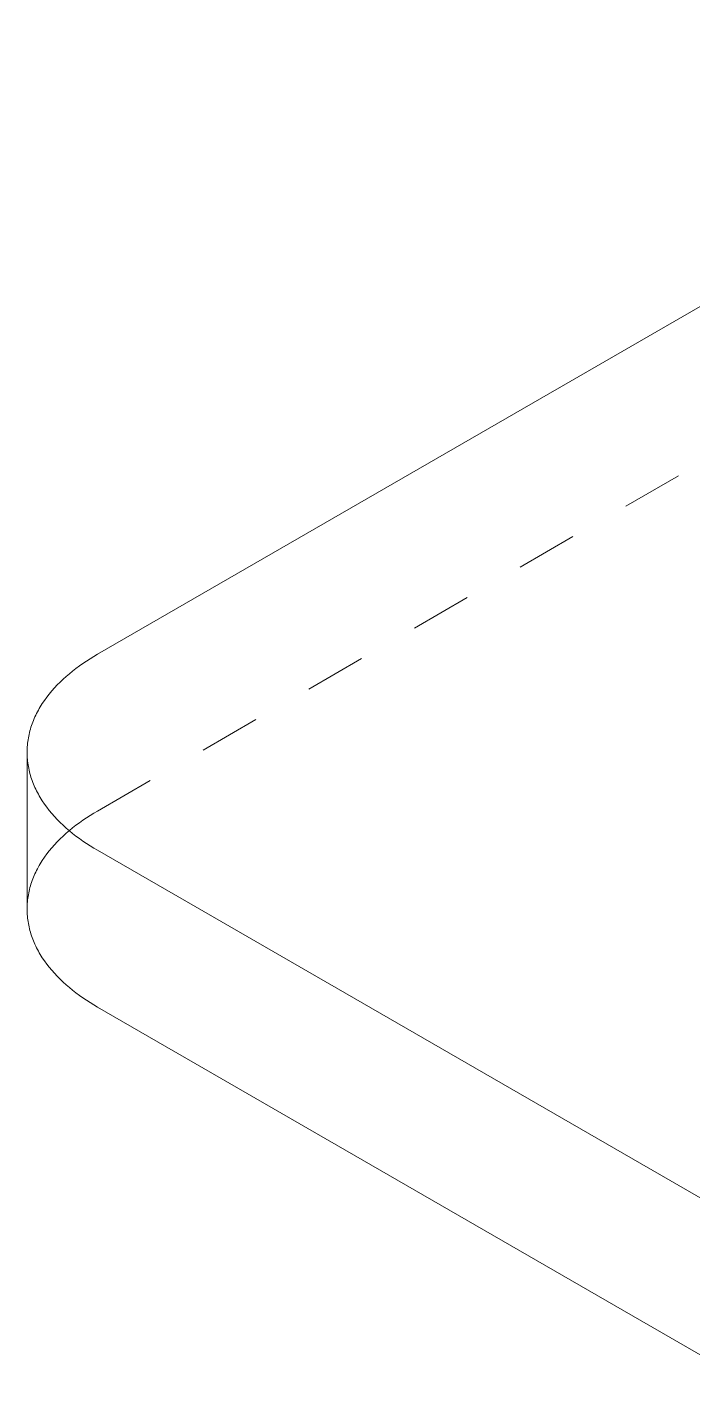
# Model space of a CAD drawing. Header units: inches. Extents: x -14 to 184, y -4 to 134.
# Drawn here: x 98.61 to 99.701, y 62.332 to 64.549 of the extents above; entities that cross this region are included whole.
import ezdxf

# ---------------------------------------------------------------- set-up
doc = ezdxf.new("R2010")
doc.units = ezdxf.units.IN
doc.linetypes.add('HIDDEN', pattern=[1.905, 1.27, -0.635])
doc.layers.add('ZANO_R', color=7, linetype='Continuous', lineweight=0)
doc.layers.add('ZANO_R_przerywana', color=250, linetype='HIDDEN', lineweight=0)

msp = doc.modelspace()

# ---------------------------------------------------------------- linework, layer by layer
at = {"layer": 'ZANO_R'}
for p, q in [((99.72748, 64.0988), (98.72528, 63.52018)), ((98.69568, 63.50104), (98.70139, 63.50509)), ((98.70139, 63.50509), (98.70722, 63.50903)), ((98.70722, 63.50903), (98.71315, 63.51285)), ((98.71315, 63.51285), (98.71917, 63.51657)), ((98.71917, 63.51657), (98.72528, 63.52018)), ((98.66903, 63.4792), (98.67408, 63.48378)), ((98.67408, 63.48378), (98.67927, 63.48825)), ((98.67927, 63.48825), (98.68461, 63.49262)), ((98.68461, 63.49262), (98.69008, 63.49688)), ((98.69008, 63.49688), (98.69568, 63.50104)), ((98.64633, 63.45487), (98.65051, 63.45992)), ((98.65051, 63.45992), (98.65488, 63.46488)), ((98.65488, 63.46488), (98.65942, 63.46975)), ((98.65942, 63.46975), (98.66415, 63.47452)), ((98.66415, 63.47452), (98.66903, 63.4792)), ((98.63165, 63.43384), (98.6333, 63.43654)), ((98.6333, 63.43654), (98.635, 63.43922)), ((98.635, 63.43922), (98.63857, 63.44451)), ((98.63857, 63.44451), (98.64235, 63.44973)), ((98.64235, 63.44973), (98.64633, 63.45487)), ((98.62051, 63.4117), (98.6217, 63.41452)), ((98.6217, 63.41452), (98.62294, 63.41733)), ((98.62294, 63.41733), (98.62425, 63.42012)), ((98.62425, 63.42012), (98.62561, 63.42289)), ((98.62561, 63.42289), (98.62704, 63.42566)), ((98.62704, 63.42566), (98.62852, 63.4284)), ((98.62852, 63.4284), (98.63006, 63.43113)), ((98.63006, 63.43113), (98.63165, 63.43384)), ((98.61325, 63.38875), (98.61394, 63.39165)), ((98.61394, 63.39165), (98.61469, 63.39455)), ((98.61469, 63.39455), (98.6155, 63.39743)), ((98.6155, 63.39743), (98.61638, 63.40031)), ((98.61638, 63.40031), (98.61732, 63.40317)), ((98.61732, 63.40317), (98.61832, 63.40603)), ((98.61832, 63.40603), (98.61939, 63.40887)), ((98.61939, 63.40887), (98.62051, 63.4117)), ((98.61026, 63.36827), (98.61049, 63.37121)), ((98.61049, 63.37121), (98.61079, 63.37415)), ((98.61079, 63.37415), (98.61115, 63.37708)), ((98.61115, 63.37708), (98.61158, 63.38001)), ((98.61158, 63.38001), (98.61207, 63.38293)), ((98.61207, 63.38293), (98.61263, 63.38584)), ((98.61263, 63.38584), (98.61325, 63.38875)), ((98.60997, 63.35945), (98.61, 63.36239)), ((98.60997, 63.35945), (98.60997, 63.10229)), ((98.61, 63.35651), (98.60997, 63.35945)), ((98.61, 63.36239), (98.6101, 63.36533)), ((98.6101, 63.35357), (98.61, 63.35651)), ((98.6101, 63.36533), (98.61026, 63.36827)), ((98.61026, 63.35063), (98.6101, 63.35357)), ((98.61049, 63.34769), (98.61026, 63.35063)), ((98.61079, 63.34476), (98.61049, 63.34769)), ((98.61115, 63.34182), (98.61079, 63.34476)), ((98.61158, 63.3389), (98.61115, 63.34182)), ((98.61207, 63.33598), (98.61158, 63.3389)), ((98.61263, 63.33306), (98.61207, 63.33598)), ((98.61325, 63.33015), (98.61263, 63.33306)), ((98.61394, 63.32725), (98.61325, 63.33015)), ((98.61469, 63.32436), (98.61394, 63.32725)), ((98.6155, 63.32147), (98.61469, 63.32436)), ((98.61638, 63.3186), (98.6155, 63.32147)), ((98.61732, 63.31573), (98.61638, 63.3186)), ((98.61832, 63.31287), (98.61732, 63.31573)), ((98.61939, 63.31003), (98.61832, 63.31287)), ((98.62051, 63.3072), (98.61939, 63.31003)), ((98.6217, 63.30438), (98.62051, 63.3072)), ((98.62294, 63.30158), (98.6217, 63.30438)), ((98.62425, 63.29878), (98.62294, 63.30158)), ((98.62561, 63.29601), (98.62425, 63.29878)), ((98.62704, 63.29325), (98.62561, 63.29601)), ((98.62852, 63.2905), (98.62704, 63.29325)), ((98.63006, 63.28777), (98.62852, 63.2905)), ((98.63165, 63.28506), (98.63006, 63.28777)), ((98.6333, 63.28236), (98.63165, 63.28506)), ((98.635, 63.27969), (98.6333, 63.28236)), ((98.63857, 63.27439), (98.635, 63.27969)), ((98.64235, 63.26917), (98.63857, 63.27439)), ((98.64633, 63.26404), (98.64235, 63.26917)), ((98.65051, 63.25898), (98.64633, 63.26404)), ((98.65488, 63.25402), (98.65051, 63.25898)), ((98.71315, 63.25569), (98.71917, 63.25941)), ((98.71917, 63.25941), (98.72528, 63.26301)), ((98.65942, 63.24915), (98.65488, 63.25402)), ((98.66415, 63.24438), (98.65942, 63.24915)), ((98.66903, 63.2397), (98.66415, 63.24438)), ((98.67408, 63.23513), (98.66903, 63.2397)), ((98.68461, 63.23545), (98.69008, 63.23972)), ((98.69008, 63.23972), (98.69568, 63.24387)), ((98.69568, 63.24387), (98.70139, 63.24792)), ((98.70139, 63.24792), (98.70722, 63.25186)), ((98.70722, 63.25186), (98.71315, 63.25569)), ((98.65942, 63.21259), (98.66415, 63.21736)), ((98.66415, 63.21736), (98.66903, 63.22204)), ((98.66903, 63.22204), (98.67408, 63.22661)), ((98.67927, 63.23065), (98.67408, 63.23513)), ((98.67408, 63.22661), (98.67927, 63.23109)), ((98.67927, 63.23109), (98.68461, 63.23545)), ((98.68461, 63.22628), (98.67927, 63.23065)), ((98.69008, 63.22202), (98.68461, 63.22628)), ((98.69568, 63.21786), (98.69008, 63.22202)), ((98.70139, 63.21382), (98.69568, 63.21786)), ((98.63857, 63.18735), (98.64235, 63.19257)), ((98.64235, 63.19257), (98.64633, 63.1977)), ((98.64633, 63.1977), (98.65051, 63.20275)), ((98.65051, 63.20275), (98.65488, 63.20772)), ((98.65488, 63.20772), (98.65942, 63.21259)), ((98.70722, 63.20988), (98.70139, 63.21382)), ((98.71315, 63.20605), (98.70722, 63.20988)), ((98.71917, 63.20233), (98.71315, 63.20605)), ((98.72528, 63.19872), (98.71917, 63.20233)), ((98.72528, 63.19872), (110.69599, 56.28743)), ((98.62704, 63.16849), (98.62852, 63.17124)), ((98.62852, 63.17124), (98.63006, 63.17397)), ((98.63006, 63.17397), (98.63165, 63.17668)), ((98.63165, 63.17668), (98.6333, 63.17937)), ((98.6333, 63.17937), (98.635, 63.18205)), ((98.635, 63.18205), (98.63857, 63.18735)), ((98.61732, 63.14601), (98.61832, 63.14886)), ((98.61832, 63.14886), (98.61939, 63.15171)), ((98.61939, 63.15171), (98.62051, 63.15454)), ((98.62051, 63.15454), (98.6217, 63.15736)), ((98.6217, 63.15736), (98.62294, 63.16016)), ((98.62294, 63.16016), (98.62425, 63.16295)), ((98.62425, 63.16295), (98.62561, 63.16573)), ((98.62561, 63.16573), (98.62704, 63.16849)), ((98.61158, 63.12284), (98.61207, 63.12576)), ((98.61207, 63.12576), (98.61263, 63.12868)), ((98.61263, 63.12868), (98.61325, 63.13159)), ((98.61325, 63.13159), (98.61394, 63.13449)), ((98.61394, 63.13449), (98.61469, 63.13738)), ((98.61469, 63.13738), (98.6155, 63.14027)), ((98.6155, 63.14027), (98.61638, 63.14314)), ((98.61638, 63.14314), (98.61732, 63.14601)), ((98.60997, 63.10229), (98.61, 63.10523)), ((98.61, 63.10523), (98.6101, 63.10817)), ((98.6101, 63.10817), (98.61026, 63.11111)), ((98.61026, 63.11111), (98.61049, 63.11405)), ((98.61049, 63.11405), (98.61079, 63.11698)), ((98.61079, 63.11698), (98.61115, 63.11991)), ((98.61115, 63.11991), (98.61158, 63.12284)), ((98.61, 63.09934), (98.60997, 63.10229)), ((98.6101, 63.0964), (98.61, 63.09934)), ((98.61026, 63.09346), (98.6101, 63.0964)), ((98.61049, 63.09053), (98.61026, 63.09346)), ((98.61079, 63.08759), (98.61049, 63.09053)), ((98.61115, 63.08466), (98.61079, 63.08759)), ((98.61158, 63.08173), (98.61115, 63.08466)), ((98.61207, 63.07881), (98.61158, 63.08173)), ((98.61263, 63.0759), (98.61207, 63.07881)), ((98.61325, 63.07299), (98.61263, 63.0759)), ((98.61394, 63.07009), (98.61325, 63.07299)), ((98.61469, 63.06719), (98.61394, 63.07009)), ((98.6155, 63.06431), (98.61469, 63.06719)), ((98.61638, 63.06143), (98.6155, 63.06431)), ((98.61732, 63.05857), (98.61638, 63.06143)), ((98.61832, 63.05571), (98.61732, 63.05857)), ((98.61939, 63.05287), (98.61832, 63.05571)), ((98.62051, 63.05004), (98.61939, 63.05287)), ((98.6217, 63.04722), (98.62051, 63.05004)), ((98.62294, 63.04441), (98.6217, 63.04722)), ((98.62425, 63.04162), (98.62294, 63.04441)), ((98.62561, 63.03884), (98.62425, 63.04162)), ((98.62704, 63.03608), (98.62561, 63.03884)), ((98.62852, 63.03334), (98.62704, 63.03608)), ((98.63006, 63.03061), (98.62852, 63.03334)), ((98.63165, 63.0279), (98.63006, 63.03061)), ((98.6333, 63.0252), (98.63165, 63.0279)), ((98.635, 63.02252), (98.6333, 63.0252)), ((98.63857, 63.01723), (98.635, 63.02252)), ((98.64235, 63.01201), (98.63857, 63.01723)), ((98.64633, 63.00687), (98.64235, 63.01201)), ((98.65051, 63.00182), (98.64633, 63.00687)), ((98.65488, 62.99686), (98.65051, 63.00182)), ((98.65942, 62.99199), (98.65488, 62.99686)), ((98.66415, 62.98722), (98.65942, 62.99199)), ((98.66903, 62.98254), (98.66415, 62.98722)), ((98.67408, 62.97796), (98.66903, 62.98254)), ((98.67927, 62.97349), (98.67408, 62.97796)), ((98.68461, 62.96912), (98.67927, 62.97349)), ((98.69008, 62.96486), (98.68461, 62.96912)), ((98.69568, 62.9607), (98.69008, 62.96486)), ((98.70139, 62.95665), (98.69568, 62.9607)), ((98.70722, 62.95271), (98.70139, 62.95665)), ((98.71315, 62.94888), (98.70722, 62.95271)), ((98.71917, 62.94517), (98.71315, 62.94888)), ((98.72528, 62.94156), (98.71917, 62.94517)), ((110.69599, 56.03027), (98.72528, 62.94156))]:
    msp.add_line(p, q, dxfattribs=at)
at = {"layer": 'ZANO_R_przerywana', "ltscale": 0.05}
msp.add_line((98.72528, 63.26301), (100.95239, 64.54884), dxfattribs=at)

doc.saveas('drawing.dxf')
